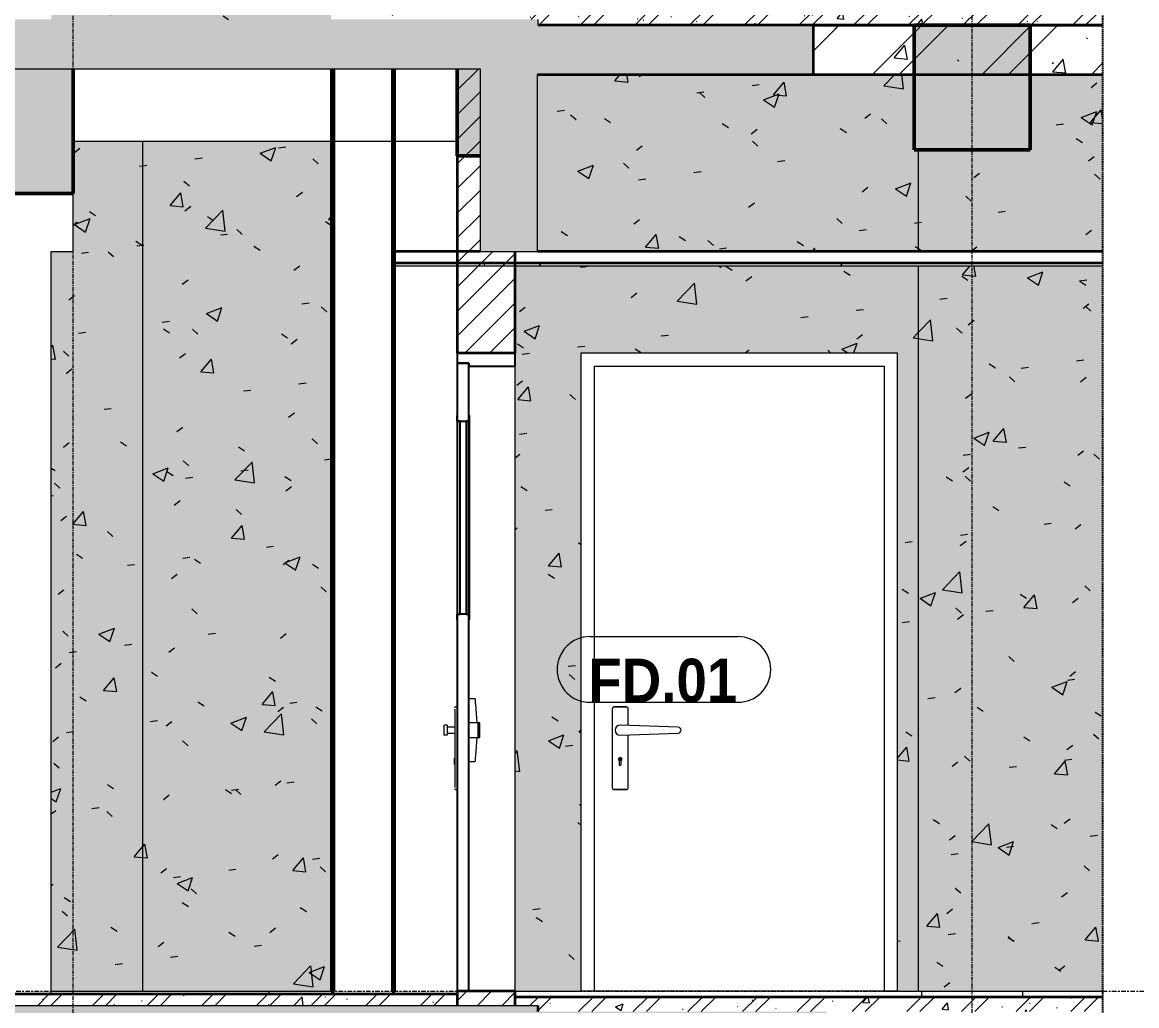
# Model space of a CAD drawing. Header units: millimetres. Extents: x 39389 to 101854, y -4225 to 80933.
# Drawn here: x 92508 to 96350, y 2150 to 5540 of the extents above; entities that cross this region are included whole.
import ezdxf

# ---------------------------------------------------------------- set-up
doc = ezdxf.new("R2010")
doc.units = ezdxf.units.MM
for name, pattern in [('Centre', [31.75, 6.35, -4.7625, 15.875, -4.7625]), ('Grid Line', [22.225, 12.7, -3.175, 3.175, -3.175]), ('Hidden', [7.14375, 4.7625, -2.38125])]:
    doc.linetypes.add(name, pattern=pattern)
for name, color, linetype, lineweight in [('0-5', 90, 'Continuous', 5), ('A-CLNG-1', 7, 'Continuous', 35), ('A-CLNG-FNSH-1', 250, 'Continuous', 18), ('A-CLNG-PATT-1', 13, 'Continuous', 18), ('A-DETL-GENF', 92, 'Continuous', 18), ('A-DETL-GENF-2', 254, 'Continuous', 18), ('A-DETL-GENF-3', 92, 'Hidden', 25), ('A-DETL-MEDM', 33, 'Continuous', 35), ('A-DETL-THIN', 151, 'Continuous', 18), ('A-DOOR', 31, 'Continuous', 18), ('A-DOOR-4', 31, 'Continuous', 25), ('A-DOOR-FRAM', 31, 'Continuous', 25), ('A-DOOR-FRAM-1', 31, 'Continuous', 18), ('A-DOOR-GLAZ', 31, 'Continuous', 25), ('A-DOOR-IDEN', 31, 'Continuous', 9), ('A-FLOR-FNSH-1', 7, 'Continuous', 35), ('A-FLOR-LEVL-2', 51, 'Centre', 9), ('A-FLOR-PATT-1', 253, 'Continuous', 18), ('A-FLOR-PATT-2', 8, 'Continuous', 18), ('A-WALL', 113, 'Continuous', 18), ('A-WALL-2', 7, 'Continuous', 35), ('A-WALL-PATT-1', 111, 'Continuous', 18), ('I-WALL', 2, 'Continuous', 18), ('S-BEAM-1', 43, 'Continuous', 5), ('S-BEAM-2', 250, 'Continuous', 18), ('S-BEAM-3', 90, 'Continuous', 50), ('S-COLS-6', 250, 'Continuous', 18), ('S-GRID-1', 1, 'Grid Line', 9)]:
    doc.layers.add(name, color=color, linetype=linetype, lineweight=lineweight)
doc.styles.add('Arial_B_2', font='arialbd.ttf', dxfattribs={"width": 0.9, "height": 150})
pattern_1 = [(50, (-74605.9, 15225), (546.553, -47.817), [57.15, -628.65]), (355, (-74605.9, 15225), (-105.728, 573.17), [45.72, -502.92]), (100.451, (-74560.35, 15221), (440.828, 525.35), [48.57, -534.27]), (46.184, (-74605.9, 15377.4), (813.237, -126.13), [85.725, -942.975]), (96.636, (-74538.1, 15366.9), (712.21, 742.28), [72.855, -801.405]), (351.184, (-74605.9, 15377.4), (712.215, 742.276), [68.58, -754.38]), (21, (-74529.7, 15339.3), (454.843, -306.796), [57.15, -628.65]), (326, (-74529.7, 15339.3), (185.406, 552.564), [45.72, -502.92]), (71.451, (-74491.8, 15313.73), (640.25, 245.764), [48.57, -534.27]), (37.5, (-74605.9, 15225), (9.2664, 253.665), [5.029, -491.795, 5.029, -505.511, -504.825]), (37.5, (-74605.9, 15225), (9.2664, 253.665), [-1007.364, 5.029, -499.796]), (7.5, (-74605.9, 15225), (200.4594, 300.5414), [5.029, -286.055, 5.029, -480.365, -192.405]), (7.5, (-74605.9, 15225), (200.4594, 300.5414), [-776.478, 5.029, -187.376]), (327.5, (-74775.82, 15225), (406.773, -17.1864), [5.029, -185.471, 5.029, -589.331, -788.67]), (327.5, (-74775.82, 15225), (406.773, -17.1864), [-784.86, 5.029, -783.641]), (317.5, (-74852.02, 15225), (444.388, 76.28), [5.029, -242.621, 5.029, -389.687, -560.07]), (317.5, (-74852.02, 15225), (444.388, 76.28), [-642.366, 5.03, -555.04]), (45, (-74605.9, 15225), (-188.5854, 188.5854), []), (45, (-74605.9, 15510.75), (-188.5854, 188.5854), [])]
pattern_2 = [(50, (91113.64, 15225), (273.276, -23.909), [28.575, -314.325]), (355, (91113.64, 15225), (-52.8646, 286.585), [22.86, -251.46]), (100.451, (91136.42, 15223), (220.414, 262.6745), [24.285, -267.135]), (46.184, (91113.64, 15301.2), (406.619, -63.0646), [42.862, -471.487]), (96.636, (91147.53, 15295.94), (356.104, 371.141), [36.428, -400.703]), (351.184, (91113.64, 15301.2), (356.107, 371.138), [34.29, -377.19]), (21, (91151.74, 15282.15), (227.4212, -153.398), [28.575, -314.325]), (326, (91151.74, 15282.15), (92.7027, 276.282), [22.86, -251.46]), (71.451, (91170.7, 15269.37), (320.1254, 122.8816), [24.285, -267.135]), (37.5, (91113.64, 15225), (4.6325, 126.8326), [2.515, -245.897, 2.515, -252.755, -252.413]), (37.5, (91113.64, 15225), (4.6325, 126.8326), [-503.682, 2.515, -249.898]), (7.5, (91113.64, 15225), (100.2292, 150.2711), [2.515, -143.027, 2.515, -240.182, -96.203]), (7.5, (91113.64, 15225), (100.2292, 150.2711), [-388.239, 2.515, -93.688]), (327.5, (91028.68, 15225), (203.38684, -8.5935), [2.515, -92.735, 2.515, -294.665, -394.335]), (327.5, (91028.68, 15225), (203.38684, -8.5935), [-392.43, 2.515, -391.82]), (317.5, (90990.58, 15225), (222.1944, 38.1398), [2.515, -121.31, 2.515, -194.843, -280.035]), (317.5, (90990.58, 15225), (222.1944, 38.1398), [-321.183, 2.515, -277.52]), (45, (91113.64, 15225), (-94.2927, 94.2927), []), (45, (91113.64, 15367.88), (-94.2927, 94.2927), [])]
pattern_3 = [(45, (91113.644, 15225), (-39.77476, 39.77476), [])]
pattern_4 = [(50, (91113.64, 15225), (546.553, -47.817), [57.15, -628.65]), (355, (91113.64, 15225), (-105.728, 573.17), [45.72, -502.92]), (100.451, (91159.2, 15221), (440.828, 525.35), [48.57, -534.27]), (46.184, (91113.64, 15377.4), (813.237, -126.13), [85.725, -942.975]), (96.636, (91181.4, 15366.9), (712.207, 742.283), [72.855, -801.405]), (351.184, (91113.64, 15377.4), (712.215, 742.276), [68.58, -754.38]), (21, (91189.84, 15339.3), (454.843, -306.796), [57.15, -628.65]), (326, (91189.84, 15339.3), (185.406, 552.564), [45.72, -502.92]), (71.451, (91227.75, 15313.73), (640.251, 245.764), [48.57, -534.27]), (37.5, (91113.64, 15225), (9.2664, 253.665), [25.146, -471.678, 25.146, -485.394, -504.825]), (37.5, (91113.64, 15225), (9.2664, 253.665), [-1007.364, 25.146, -479.679]), (7.5, (91113.64, 15225), (200.4594, 300.5414), [25.146, -265.938, 25.146, -460.248, -192.405]), (7.5, (91113.64, 15225), (200.4594, 300.5414), [-776.478, 25.146, -167.259]), (327.5, (90943.72, 15225), (406.7728, -17.1864), [25.146, -165.354, 25.146, -569.214, -788.67]), (327.5, (90943.72, 15225), (406.7728, -17.1864), [-784.86, 25.146, -763.524]), (317.5, (90867.52, 15225), (444.388, 76.28), [25.146, -222.504, 25.146, -369.57, -560.07]), (317.5, (90867.52, 15225), (444.388, 76.28), [-642.366, 25.146, -534.924])]
pattern_5 = [(37.5, (91113.644, 15225), (-2.40047, 73.41204), [2.515, -55.397, 2.515, -62.255, -61.913]), (37.5, (91113.644, 15225), (-2.40047, 73.41204), [-122.682, 2.515, -59.398]), (7.5, (91113.64, 15225), (67.42816, 107.524), [2.515, -28.727, 2.515, -49.682, -20.003]), (7.5, (91113.64, 15225), (67.42816, 107.524), [-83.439, 2.515, -17.488]), (327.5, (91066.78, 15225), (118.6493, 0.21553), [2.515, -16.535, 2.515, -66.065, -89.535]), (327.5, (91066.78, 15225), (118.6493, 0.21553), [-87.63, 2.515, -87.02]), (317.5, (91066.78, 15225), (114.5339, 33.4393), [2.515, -7.01, 2.515, -42.443, -51.435]), (317.5, (91066.78, 15225), (114.5339, 33.4393), [-54.483, 2.515, -48.92])]

# ---------------------------------------------------------------- blocks, each defined once
blk = doc.blocks.new('NCV_TKTC_KET CAU_rvt-6-TKCS_THANG BỘ TB1 - MẶT CẮT')
at = {"layer": 'A-FLOR-PATT-1'}
h = blk.add_hatch(dxfattribs=at)
h.set_pattern_fill('FP_7', color=256, style=0, pattern_type=2)
h.set_pattern_definition(pattern_1)
h.paths.add_polyline_path([(-69486.8, 5360), (-69486.8, 5530), (-70484.2, 5530), (-70484.2, 5360), (-70023.2, 5360)])
h = blk.add_hatch(dxfattribs=at)
h.set_pattern_fill('FP_7', color=256, style=0, pattern_type=2)
h.set_pattern_definition(pattern_1)
h.paths.add_polyline_path([(-69486.8, 5360), (-69486.8, 5530), (-70484.2, 5530), (-70484.2, 5360), (-70023.2, 5360)])
at = {"layer": 'S-BEAM-1'}
for points in [[(-70136.9, 5100), (-69736.9, 5100), (-69736.9, 5530), (-70136.9, 5530), (-70136.9, 5491.1)], [(-73151.2, 4950), (-73036.9, 4950), (-73036.9, 5380), (-73336.9, 5380), (-73336.9, 4950)], [(-71633.6, 5080), (-71633.6, 5380), (-71711.9, 5380), (-71711.9, 5080)]]:
    blk.add_hatch(color=256, dxfattribs=at).paths.add_polyline_path(points)
at = {"layer": 'A-FLOR-FNSH-1'}
for p, q in [((-69486.8, 5530), (-70484.2, 5530)), ((-70484.2, 5360), (-69486.8, 5360))]:
    blk.add_line(p, q, dxfattribs=at)
at = {"layer": 'S-BEAM-2'}
for p, q in [((-73036.9, 5130), (-72146.9, 5130)), ((-72136.9, 5130), (-71936.9, 5130)), ((-71926.9, 5130), (-71711.9, 5130)), ((-73036.9, 4750), (-73036.9, 4950)), ((-73111.9, 4750), (-73036.9, 4750))]:
    blk.add_line(p, q, dxfattribs=at)
at = {"layer": 'S-BEAM-3'}
for p, q in [((-69736.9, 5530), (-70136.9, 5530)), ((-70136.9, 5530), (-70136.9, 5100)), ((-69736.9, 5100), (-69736.9, 5530)), ((-73036.9, 4950), (-73036.9, 5380)), ((-71711.9, 5380), (-71711.9, 5080)), ((-71711.9, 5080), (-71633.6, 5080)), ((-70136.9, 5100), (-69736.9, 5100)), ((-73336.9, 4950), (-73036.9, 4950))]:
    blk.add_line(p, q, dxfattribs=at)
at = {"layer": 'S-COLS-6'}
for p, q in [((-73111.9, 2190), (-73111.9, 4750)), ((-70111.9, 2200), (-70111.9, 2180)), ((-69761.9, 2180), (-69761.9, 2200))]:
    blk.add_line(p, q, dxfattribs=at)
blk = doc.blocks.new('FD_01 - FD_01-1200x2200mm-V76-TKCS_THANG BỘ TB1 - MẶT CẮT')
at = {"layer": 'A-DOOR'}
for p, q in [((-71713.9, 4165), (-71713.9, 3500)), ((-71669.9, 4165), (-71669.9, 3500)), ((-71649.9, 3208), (-71671.9, 3208)), ((-71719.9, 3172.5), (-71719.9, 2902.5)), ((-71711.9, 3180), (-71717.9, 3180)), ((-71643.4, 3125.4), (-71648.4, 3188.9)), ((-71757, 3110), (-71757, 3117.5)), ((-71746.9, 3117.5), (-71757, 3117.5)), ((-71746.9, 3117.5), (-71746.9, 3110)), ((-71640.2, 3125.4), (-71671.9, 3125.4)), ((-71671.9, 3125.4), (-71671.9, 3074.6)), ((-71633.8, 3125.4), (-71640.2, 3125.4)), ((-71640.2, 3125.4), (-71640.2, 3074.6)), ((-71640.2, 3074.6), (-71640.2, 3125.4)), ((-71633.8, 3074.6), (-71633.8, 3125.4)), ((-71757, 3100), (-71757, 3110)), ((-71757, 3090), (-71757, 3100)), ((-71757, 3082.5), (-71757, 3090)), ((-71746.9, 3082.5), (-71757, 3082.5)), ((-71746.9, 3110), (-71746.9, 3100)), ((-71720, 3110), (-71746.9, 3110)), ((-71746.9, 3100), (-71746.9, 3090)), ((-71746.9, 3090), (-71746.9, 3082.5)), ((-71746.9, 3090), (-71720, 3090)), ((-71720, 3110), (-71720, 3109.7)), ((-71720, 3090.3), (-71720, 3090)), ((-71671.9, 3074.6), (-71640.2, 3074.6)), ((-71648.4, 3011.1), (-71643.4, 3074.6)), ((-71640.2, 3074.6), (-71633.8, 3074.6)), ((-71719.9, 3006), (-71721.9, 3006)), ((-71721.9, 2995.1), (-71721.9, 3003.2)), ((-71721.9, 2997), (-71721.9, 3003)), ((-71721.9, 3003), (-71721.9, 3003)), ((-71721.9, 2997), (-71721.9, 2997)), ((-71721.9, 2996.2), (-71721.9, 2995.1)), ((-71721.9, 2981.2), (-71721.9, 2995.1)), ((-71719.9, 2995.1), (-71721.9, 2995.1)), ((-71721.9, 2981.2), (-71721.9, 2981.2)), ((-71721.9, 2977.7), (-71719.9, 2977.7)), ((-71671.9, 2992.1), (-71649.9, 2992.1)), ((-71717.9, 2895), (-71711.9, 2895))]:
    blk.add_line(p, q, dxfattribs=at)
at = {"layer": 'A-DOOR', "flags": 128}
for points in [[(-71648.4, 3188.9), (-71648.7, 3193.1), (-71649, 3197.2), (-71649.3, 3200.8), (-71649.5, 3203.8), (-71649.7, 3206.1), (-71649.8, 3207.5), (-71649.9, 3208)], [(-71719.9, 3178), (-71719.9, 3178.1), (-71719.9, 3178.2), (-71719.9, 3178.2), (-71719.9, 3178.3), (-71719.9, 3178.4), (-71719.9, 3178.5), (-71719.9, 3178.6), (-71719.8, 3178.6), (-71719.8, 3178.7), (-71719.8, 3178.8), (-71719.7, 3178.9), (-71719.7, 3178.9), (-71719.7, 3179), (-71719.6, 3179.1), (-71719.6, 3179.1), (-71719.5, 3179.2), (-71719.5, 3179.3), (-71719.4, 3179.3), (-71719.4, 3179.4), (-71719.3, 3179.4), (-71719.3, 3179.5), (-71719.2, 3179.5), (-71719.1, 3179.6), (-71719.1, 3179.6), (-71719, 3179.7)], [(-71718.9, 3179.8), (-71718.8, 3179.8), (-71718.7, 3179.8), (-71718.7, 3179.9), (-71718.6, 3179.9), (-71718.5, 3179.9), (-71718.4, 3179.9), (-71718.4, 3180), (-71718.3, 3180), (-71718.2, 3180), (-71718.1, 3180), (-71718, 3180), (-71718, 3180), (-71717.9, 3180)], [(-71649.9, 2992.1), (-71649.8, 2992.5), (-71649.7, 2993.9), (-71649.5, 2996.2), (-71649.3, 2999.2), (-71649, 3002.8), (-71648.7, 3006.9), (-71648.4, 3011.1)], [(-71719, 2895.3), (-71719.1, 2895.3), (-71719.1, 2895.4), (-71719.2, 2895.4), (-71719.3, 2895.5), (-71719.3, 2895.6), (-71719.4, 2895.6), (-71719.4, 2895.7), (-71719.5, 2895.7), (-71719.5, 2895.8), (-71719.6, 2895.9), (-71719.6, 2895.9), (-71719.7, 2896), (-71719.7, 2896.1), (-71719.7, 2896.1), (-71719.8, 2896.2), (-71719.8, 2896.3), (-71719.8, 2896.4), (-71719.9, 2896.4), (-71719.9, 2896.5), (-71719.9, 2896.6), (-71719.9, 2896.7), (-71719.9, 2896.7), (-71719.9, 2896.8), (-71719.9, 2896.9), (-71719.9, 2897), (-71719.9, 2897)], [(-71717.9, 2895), (-71718, 2895), (-71718.1, 2895), (-71718.2, 2895), (-71718.3, 2895), (-71718.3, 2895), (-71718.4, 2895.1), (-71718.5, 2895.1), (-71718.6, 2895.1), (-71718.6, 2895.1), (-71718.7, 2895.2), (-71718.8, 2895.2), (-71718.9, 2895.2)]]:
    blk.add_lwpolyline(points, dxfattribs=at)
at = {"layer": 'A-DOOR-4'}
for p, q in [((-71711.9, 4365), (-71711.9, 4165)), ((-71671.9, 4365), (-71711.9, 4365)), ((-71671.9, 4165), (-71671.9, 4365)), ((-71711.9, 4185), (-71713.9, 4185)), ((-71713.9, 4185), (-71713.9, 4165)), ((-71713.9, 4165), (-71711.9, 4165)), ((-71711.9, 4165), (-71711.9, 4185)), ((-71711.9, 4165), (-71671.9, 4165)), ((-71669.9, 4185), (-71671.9, 4185)), ((-71671.9, 4185), (-71671.9, 4165)), ((-71671.9, 4165), (-71669.9, 4165)), ((-71669.9, 4165), (-71669.9, 4185)), ((-71711.9, 3500), (-71713.9, 3500)), ((-71713.9, 3500), (-71713.9, 3480)), ((-71711.9, 3500), (-71711.9, 2200)), ((-71671.9, 3500), (-71711.9, 3500)), ((-71711.9, 3480), (-71711.9, 3500)), ((-71671.9, 2200), (-71671.9, 3500)), ((-71669.9, 3500), (-71671.9, 3500)), ((-71671.9, 3500), (-71671.9, 3480)), ((-71669.9, 3480), (-71669.9, 3500)), ((-71713.9, 3480), (-71711.9, 3480)), ((-71671.9, 3480), (-71669.9, 3480)), ((-71711.9, 2200), (-71671.9, 2200))]:
    blk.add_line(p, q, dxfattribs=at)
at = {"layer": 'A-DOOR-FRAM'}
for p, q in [((-71511.9, 4400), (-71711.9, 4400)), ((-71711.9, 4400), (-71711.9, 4365)), ((-71511.9, 4355), (-71511.9, 4400)), ((-71711.9, 4365), (-71671.9, 4365)), ((-71671.9, 4365), (-71671.9, 4355)), ((-71671.9, 4355), (-71511.9, 4355))]:
    blk.add_line(p, q, dxfattribs=at)
at = {"layer": 'A-DOOR-FRAM-1'}
blk.add_line((-71511.9, 2200), (-71511.9, 4355), dxfattribs=at)
at = {"layer": 'A-DOOR-GLAZ'}
for p, q in [((-71701.9, 4165), (-71711.9, 4165)), ((-71711.9, 4165), (-71711.9, 3500)), ((-71701.9, 3500), (-71701.9, 4165)), ((-71671.9, 4165), (-71681.9, 4165)), ((-71681.9, 4165), (-71681.9, 3500)), ((-71671.9, 3500), (-71671.9, 4165)), ((-71711.9, 3500), (-71701.9, 3500)), ((-71681.9, 3500), (-71671.9, 3500))]:
    blk.add_line(p, q, dxfattribs=at)
blk = doc.blocks.new('FD_05 - FD_05-1000x2200mm-835434-TKCS_THANG BỘ TB1 - MẶT CẮT')
at = {"layer": 'A-DOOR'}
for p, q in [((-71177.8, 3172.5), (-71177.8, 2902.5)), ((-71130.3, 3180), (-71170.3, 3180)), ((-71170.3, 3180), (-71130.3, 3180)), ((-71122.8, 3116.5), (-71122.8, 3172.5)), ((-70949.9, 3110), (-71150.3, 3117.5)), ((-71150.3, 3082.5), (-70949.9, 3090)), ((-71122.8, 2902.5), (-71122.8, 3083.5)), ((-71151, 2997), (-71151, 3003)), ((-71149.6, 3003), (-71149.6, 2997)), ((-71153.8, 2995.1), (-71153.8, 2981.2)), ((-71146.8, 2981.2), (-71146.8, 2995.1)), ((-71170.3, 2895), (-71130.3, 2895)), ((-71130.3, 2895), (-71170.3, 2895))]:
    blk.add_line(p, q, dxfattribs=at)
at = {"layer": 'A-DOOR', "flags": 128}
for points in [[(-71170.3, 3180), (-71170.6, 3180), (-71170.9, 3180), (-71171.2, 3179.9), (-71171.5, 3179.9), (-71171.8, 3179.9), (-71172.1, 3179.8), (-71172.4, 3179.7), (-71172.7, 3179.6), (-71173, 3179.5), (-71173.2, 3179.4), (-71173.5, 3179.3), (-71173.8, 3179.2), (-71174, 3179), (-71174.3, 3178.9), (-71174.5, 3178.7), (-71174.8, 3178.5), (-71175, 3178.3), (-71175.3, 3178.1), (-71175.5, 3177.9), (-71175.7, 3177.7), (-71175.9, 3177.5), (-71176.1, 3177.3), (-71176.3, 3177), (-71176.5, 3176.8), (-71176.6, 3176.6), (-71176.8, 3176.3), (-71176.9, 3176), (-71177.1, 3175.8), (-71177.2, 3175.5), (-71177.3, 3175.2), (-71177.4, 3174.9), (-71177.5, 3174.7), (-71177.6, 3174.4), (-71177.6, 3174.1), (-71177.7, 3173.8), (-71177.7, 3173.5), (-71177.8, 3173.2), (-71177.8, 3172.9), (-71177.8, 3172.6), (-71177.8, 3172.5)], [(-71122.8, 3172.5), (-71122.8, 3172.8), (-71122.8, 3173.1), (-71122.9, 3173.4), (-71122.9, 3173.7), (-71123, 3174), (-71123, 3174.3), (-71123.1, 3174.6), (-71123.2, 3174.9), (-71123.3, 3175.1), (-71123.4, 3175.4), (-71123.5, 3175.7), (-71123.7, 3176), (-71123.8, 3176.2), (-71124, 3176.5), (-71124.1, 3176.7), (-71124.3, 3177), (-71124.5, 3177.2), (-71124.7, 3177.4), (-71124.9, 3177.7), (-71125.1, 3177.9), (-71125.3, 3178.1), (-71125.5, 3178.3), (-71125.8, 3178.5), (-71126, 3178.6), (-71126.3, 3178.8), (-71126.5, 3179), (-71126.8, 3179.1), (-71127, 3179.3), (-71127.3, 3179.4), (-71127.6, 3179.5), (-71127.9, 3179.6), (-71128.2, 3179.7), (-71128.4, 3179.8), (-71128.7, 3179.8), (-71129, 3179.9), (-71129.3, 3179.9), (-71129.6, 3180), (-71129.9, 3180), (-71130.2, 3180), (-71130.3, 3180)], [(-71177.8, 2902.5), (-71177.8, 2902.2), (-71177.8, 2901.9), (-71177.8, 2901.6), (-71177.7, 2901.3), (-71177.7, 2901), (-71177.6, 2900.7), (-71177.5, 2900.4), (-71177.4, 2900.1), (-71177.3, 2899.9), (-71177.2, 2899.6), (-71177.1, 2899.3), (-71177, 2899), (-71176.8, 2898.8), (-71176.7, 2898.5), (-71176.5, 2898.3), (-71176.3, 2898), (-71176.1, 2897.8), (-71175.9, 2897.6), (-71175.7, 2897.3), (-71175.5, 2897.1), (-71175.3, 2896.9), (-71175.1, 2896.7), (-71174.9, 2896.5), (-71174.6, 2896.4), (-71174.4, 2896.2), (-71174.1, 2896), (-71173.8, 2895.9), (-71173.6, 2895.7), (-71173.3, 2895.6), (-71173, 2895.5), (-71172.7, 2895.4), (-71172.5, 2895.3), (-71172.2, 2895.2), (-71171.9, 2895.2), (-71171.6, 2895.1), (-71171.3, 2895.1), (-71171, 2895), (-71170.7, 2895), (-71170.4, 2895), (-71170.3, 2895)], [(-71130.3, 2895), (-71130, 2895), (-71129.7, 2895), (-71129.4, 2895.1), (-71129.1, 2895.1), (-71128.8, 2895.1), (-71128.5, 2895.2), (-71128.3, 2895.3), (-71128, 2895.4), (-71127.7, 2895.5), (-71127.4, 2895.6), (-71127.1, 2895.7), (-71126.9, 2895.8), (-71126.6, 2896), (-71126.3, 2896.1), (-71126.1, 2896.3), (-71125.8, 2896.5), (-71125.6, 2896.7), (-71125.4, 2896.9), (-71125.1, 2897.1), (-71124.9, 2897.3), (-71124.7, 2897.5), (-71124.5, 2897.7), (-71124.3, 2898), (-71124.2, 2898.2), (-71124, 2898.5), (-71123.8, 2898.7), (-71123.7, 2899), (-71123.6, 2899.2), (-71123.4, 2899.5), (-71123.3, 2899.8), (-71123.2, 2900.1), (-71123.1, 2900.4), (-71123, 2900.7), (-71123, 2900.9), (-71122.9, 2901.2), (-71122.9, 2901.5), (-71122.8, 2901.8), (-71122.8, 2902.1), (-71122.8, 2902.4), (-71122.8, 2902.5)]]:
    blk.add_lwpolyline(points, dxfattribs=at)
at = {"layer": 'A-DOOR'}
for centre, radius, start, end in [((-71170.3, 3172.5), 7.5, 90, 180), ((-71130.3, 3172.5), 7.5, 0, 90), ((-71150.3, 3100), 17.5, 90, 180), ((-71150.3, 3100), 17.5, 180, 270), ((-70950.3, 3100), 10, 0, 87.8544), ((-70950.3, 3100), 10, 272.1456, 0), ((-71150.3, 3000), 6, 305.6853, 234.3147), ((-71150.3, 3003), 0.7, 0, 180), ((-71150.3, 3003), 0.7, 120, 150), ((-71150.3, 3003), 0.7, 30, 60), ((-71150.3, 2981.2), 3.5, 180, 0), ((-71150.3, 2997), 0.7, 180, 0), ((-71150.3, 2997), 0.7, 195, 255), ((-71150.3, 2997), 0.7, 285, 345), ((-71170.3, 2902.5), 7.5, 180, 270), ((-71130.3, 2902.5), 7.52, 270, 0)]:
    blk.add_arc(centre, radius, start, end, dxfattribs=at)
at = {"layer": 'A-DOOR-FRAM-1'}
for p, q in [((-71240.3, 4355), (-71240.3, 2200)), ((-71240.3, 4355), (-70240.3, 4355)), ((-70240.3, 4355), (-70240.3, 2200)), ((-71240.3, 2200), (-71285.3, 2200)), ((-70240.3, 2200), (-70195.3, 2200))]:
    blk.add_line(p, q, dxfattribs=at)
blk = doc.blocks.new('BORDER VIEW - BORDER VIEW-3755933-TKCS_THANG BỘ TB1 - MẶT CẮT')
at = {"layer": 'A-DETL-GENF-3'}
blk.add_line((-69486.8, 33921.5), (-69486.8, -2550), dxfattribs=at)
blk = doc.blocks.new('STN_Door Tag - STN_Door Tag-1788670-TKCS_THANG BỘ TB1 - MẶT CẮT')
at = {"layer": 'A-DOOR-IDEN'}
for p, q in [((-77927.8, 2664), (-77417.8, 2664)), ((-77927.8, 2437.6), (-77417.8, 2437.6))]:
    blk.add_line(p, q, dxfattribs=at)
for centre, start, end in [((-77927.8, 2550.8), 90, 270), ((-77417.8, 2550.8), 270, 90)]:
    blk.add_arc(centre, 113.2, start, end, dxfattribs=at)

msp = doc.modelspace()

# ---------------------------------------------------------------- hatches: boundary and pattern name
at = {"layer": 'A-CLNG-PATT-1'}
h = msp.add_hatch(dxfattribs=at)
h.set_pattern_fill('FP_10', color=256, style=0, pattern_type=2)
h.set_pattern_definition([(0, (91113.64, 15225), (609.6, 152.4), [25.146, -432.054, 25.146, -432.054, -2438.4]), (0, (91113.64, 15225), (609.6, 152.4), [-914.4, 25.146, -889.254, 25.146, -432.054, -1066.8]), (0, (91113.64, 15225), (609.6, 152.4), [-2286, 25.146, -279.654, 25.146, -736.854]), (120, (91342.24, 15301.2), (-436.7823, 451.729), [25.146, -432.054, 25.146, -2870.454]), (120, (91342.24, 15301.2), (-436.7823, 451.729), [-482.346, -432.054, 25.146, -889.254, -1524]), (120, (91342.24, 15301.2), (-436.7823, 451.729), [-1828.8, 25.146, -432.054, 25.146, -1041.654]), (120, (91342.24, 15301.2), (-436.7823, 451.729), [-2311.146, -279.654, 25.146, -736.854]), (240, (91418.44, 15606), (-172.8177, -604.129), [25.146, -432.054, 25.146, -432.054, -2438.4]), (240, (91418.44, 15606), (-172.8177, -604.129), [-914.4, 25.146, -889.254, 25.146, -432.054, -1066.8]), (240, (91418.44, 15606), (-172.8177, -604.129), [-2286, 25.146, -279.654, 25.146, -736.854])])
h.paths.add_polyline_path([(96232.7, 4700), (96232.7, 4710), (93782.6, 4710), (93782.6, 4700), (95696.3, 4700)])
at = {"layer": 'A-DETL-GENF-2'}
h = msp.add_hatch(dxfattribs=at)
h.set_pattern_fill('FP_7', color=256, style=0, pattern_type=2)
h.set_pattern_definition([(50, (91113.64, 15225), (546.553, -47.817), [57.15, -628.65]), (355, (91113.64, 15225), (-105.728, 573.17), [45.72, -502.92]), (100.451, (91159.2, 15221), (440.828, 525.35), [48.57, -534.27]), (46.184, (91113.64, 15377.4), (813.237, -126.128), [85.725, -942.975]), (96.636, (91181.4, 15366.9), (712.207, 742.283), [72.855, -801.405]), (351.184, (91113.64, 15377.4), (712.215, 742.276), [68.58, -754.38]), (21, (91189.84, 15339.3), (454.843, -306.796), [57.15, -628.65]), (326, (91189.84, 15339.3), (185.406, 552.564), [45.72, -502.92]), (71.451, (91227.75, 15313.73), (640.251, 245.764), [48.57, -534.27]), (37.5, (91113.64, 15225), (9.2664, 253.665), [5.029, -491.795, 5.029, -505.511, -504.825]), (37.5, (91113.64, 15225), (9.2664, 253.665), [-1007.364, 5.029, -499.796]), (7.5, (91113.64, 15225), (200.4594, 300.5414), [5.029, -286.055, 5.029, -480.365, -192.405]), (7.5, (91113.64, 15225), (200.4594, 300.5414), [-776.478, 5.029, -187.376]), (327.5, (90943.72, 15225), (406.7728, -17.1864), [5.029, -185.471, 5.029, -589.331, -788.67]), (327.5, (90943.72, 15225), (406.7728, -17.1864), [-784.86, 5.029, -783.641]), (317.5, (90867.52, 15225), (444.388, 76.2803), [5.029, -242.621, 5.029, -389.687, -560.07]), (317.5, (90867.52, 15225), (444.388, 76.2803), [-642.366, 5.029, -555.041]), (45, (91113.64, 15225), (-188.5854, 188.5854), []), (45, (91113.64, 15510.75), (-188.5854, 188.5854), [])])
h.paths.add_polyline_path([(87786.3, 50), (87786.3, 650), (87486.3, 650), (87486.3, 50)])
h.paths.add_polyline_path([(94286, 1350), (94286, 1960), (95280.4, 1960), (95280.4, 2130), (94286, 2130), (94286, 2150), (91202.6, 2150), (91202.6, 1750), (91402.6, 1750), (91402.6, 1980), (93782.6, 1980), (93782.6, 1960), (94086, 1960), (94086, 1350)])
h.paths.add_polyline_path([(87786.3, 3110), (87786.3, 3710), (87482.6, 3710), (87482.6, 3110)])
h.paths.add_polyline_path([(94086, 4750), (94284.2, 4750), (94284.2, 5360), (95235.3, 5360), (95235.3, 5530), (94286, 5530), (94286, 5550), (91720.6, 5550), (91720.6, 5150), (91920.6, 5150), (91920.6, 5380), (94086, 5380)])
h.paths.add_polyline_path([(87682.6, 5380), (87682.6, 5600), (87484.7, 5600), (87484.7, 5380)])
h.paths.add_polyline_path([(87482.6, 6700), (87782.6, 6700), (87782.6, 7300), (87482.6, 7300)])
h.paths.add_polyline_path([(94086, 8150), (94284.2, 8150), (94284.2, 8760), (95227.8, 8760), (95227.8, 8930), (94286, 8930), (94286, 8950), (91720.6, 8950), (91720.6, 8550), (91920.6, 8550), (91920.6, 8780), (94086, 8780)])
h.paths.add_polyline_path([(87484.7, 8780), (87684.7, 8780), (87684.7, 9000), (87484.7, 9000)])
h.paths.add_polyline_path([(87782.6, 10100), (87782.6, 10700), (87482.6, 10700), (87482.6, 10100)])
h.paths.add_polyline_path([(94132.3, 11550), (94284.2, 11550), (94284.2, 12160), (95310.4, 12160), (95310.4, 12330), (94286, 12330), (94286, 12350), (91720.6, 12350), (91720.6, 11950), (91920.6, 11950), (91920.6, 12180), (94086, 12180), (94086, 11550)])
h.paths.add_polyline_path([(87482.6, 12180), (87684.7, 12180), (87684.7, 12400), (87482.6, 12400)])
h.paths.add_polyline_path([(87482.6, 13500), (87786.3, 13500), (87786.3, 14100), (87482.6, 14100)])
h.paths.add_polyline_path([(94086, 14950), (94284.2, 14950), (94284.2, 15560), (95220.3, 15560), (95220.3, 15730), (94286, 15730), (94286, 15750), (91720.6, 15750), (91720.6, 15350), (91920.6, 15350), (91920.6, 15580), (94086, 15580), (94086, 15237.8)])
h.paths.add_polyline_path([(87482.6, 15580), (87684.7, 15580), (87684.7, 15800), (87482.6, 15800)])
h.paths.add_polyline_path([(87482.6, 16900), (87786.3, 16900), (87786.3, 17500), (87482.6, 17500)])
h.paths.add_polyline_path([(94284.2, 18350), (94284.2, 18960), (95310.4, 18960), (95310.4, 19130), (94286, 19130), (94286, 19150), (91720.6, 19150), (91720.6, 18750), (91920.6, 18750), (91920.6, 18980), (94086, 18980), (94086, 18350)])
h.paths.add_polyline_path([(87682.6, 18980), (87682.6, 19200), (87472.6, 19200), (87472.6, 18980)])
h.paths.add_polyline_path([(87482.6, 20300), (87786.3, 20300), (87786.3, 20900), (87482.6, 20900)])
h.paths.add_polyline_path([(94284.2, 21750), (94284.2, 22360), (95220.3, 22360), (95220.3, 22530), (94286, 22530), (94286, 22550), (91720.6, 22550), (91720.6, 22150), (91920.6, 22150), (91920.6, 22380), (94086, 22380), (94086, 21750)])
h.paths.add_polyline_path([(87682.6, 22380), (87682.6, 22600), (87482.6, 22600), (87482.6, 22380)])
h.paths.add_polyline_path([(87482.6, 23700), (87786.3, 23700), (87786.3, 24300), (87482.6, 24300)])
h.paths.add_polyline_path([(94086, 25150), (94284.2, 25150), (94284.2, 25760), (95272.1, 25760), (95272.1, 25930), (94286, 25930), (94286, 25950), (91720.6, 25950), (91720.6, 25550), (91920.6, 25550), (91920.6, 25780), (94086, 25780)])
h.paths.add_polyline_path([(87682.6, 25780), (87682.6, 26000), (87482.6, 26000), (87482.6, 25780)])
h.paths.add_polyline_path([(87482.6, 27200), (87786.3, 27200), (87786.3, 27800), (87482.6, 27800), (87482.6, 27421.1)])
h.paths.add_polyline_path([(93782.6, 28750), (93782.6, 29350), (93982.6, 29350), (93982.6, 29150), (96232.7, 29150), (96232.7, 29500), (93782.6, 29500), (93782.6, 29550), (91720.6, 29550), (91720.6, 29150), (91920.6, 29150), (91920.6, 29350), (93582.6, 29350), (93582.6, 28750)])
h.paths.add_polyline_path([(87482.6, 29350), (87680.9, 29350), (87680.9, 29650), (87482.6, 29650)])
h.paths.add_polyline_path([(93884.2, 32800), (93884.2, 33000), (94982.6, 33000), (94982.6, 33200), (87482.6, 33200), (87482.6, 33000), (93582.6, 33000), (93582.6, 32800), (93819.6, 32800)])
at = {"layer": 'A-FLOR-PATT-2'}
h = msp.add_hatch(dxfattribs=at)
h.set_pattern_fill('FP_8', color=256, style=0, pattern_type=2)
h.set_pattern_definition(pattern_2)
h.paths.add_polyline_path([(95235.3, 5530), (96232.7, 5530), (96232.7, 5580), (94207.6, 5580), (94207.6, 5550), (94286, 5550), (94286, 5530), (95070.7, 5530)])
h = msp.add_hatch(dxfattribs=at)
h.set_pattern_fill('FP_8', color=256, style=0, pattern_type=2)
h.set_pattern_definition(pattern_2)
h.paths.add_polyline_path([(93819.6, 2150), (94007.6, 2150), (94007.6, 2190), (91202.6, 2190), (91202.6, 2150), (93782.6, 2150)])
h = msp.add_hatch(dxfattribs=at)
h.set_pattern_fill('FP_8', color=256, style=0, pattern_type=2)
h.set_pattern_definition(pattern_2)
h.paths.add_polyline_path([(95280.4, 2130), (96232.7, 2130), (96232.7, 2180), (94207.6, 2180), (94207.6, 2150), (94286, 2150), (94286, 2130), (95070.7, 2130)])
at = {"layer": 'A-WALL-PATT-1'}
h = msp.add_hatch(dxfattribs=at)
h.set_pattern_fill('FP_12', color=256, style=0, pattern_type=2)
h.set_pattern_definition(pattern_4)
h.paths.add_polyline_path([(92607.7, 2200), (92922.6, 2200), (92922.6, 5130), (92682.7, 5130), (92682.7, 4750), (92607.7, 4750), (92607.7, 3054.4)])
h.paths.add_polyline_path([(91462.6, 2200), (92407.7, 2200), (92407.7, 4750), (91212.6, 4750), (91212.6, 3670.5), (91462.6, 3488.9), (91462.6, 3476.5), (91467.6, 3472.9), (91467.6, 2338.9), (91462.6, 2338.9)])
h.paths.add_polyline_path([(91457.6, 2388.9), (91457.6, 2480.2), (91212.6, 2658.2), (91212.6, 2388.9), (91317.2, 2388.9)])
h.paths.add_polyline_path([(91457.6, 2492.5), (91457.6, 3480.2), (91363.6, 3548.5), (91363.6, 2560.8)])
h.paths.add_polyline_path([(91353.6, 2568.1), (91353.6, 3555.7), (91259.6, 3624), (91259.6, 2636.4), (91317.2, 2594.5)])
h.paths.add_polyline_path([(91249.6, 2643.6), (91249.6, 3631.3), (91212.6, 3658.2), (91212.6, 2670.5)])
h.paths.add_polyline_path([(91720.6, 5550), (92407.7, 5550), (92407.7, 5600), (91467.6, 5600), (91467.6, 5550), (91660.6, 5550)])
h.paths.add_polyline_path([(91249.6, 5550), (91249.6, 5567.8), (91212.6, 5594.7), (91212.6, 5550)])
h.paths.add_polyline_path([(92682.7, 5550), (92922.6, 5550), (92922.6, 5600), (92607.7, 5600), (92607.7, 5550)])
h.paths.add_polyline_path([(91259.6, 5552.5), (91265.2, 5556.6), (91259.6, 5560.6)])
h = msp.add_hatch(dxfattribs=at)
h.set_pattern_fill('FP_13', color=256, style=0, pattern_type=2)
h.set_pattern_definition(pattern_5)
h.paths.add_polyline_path([(92607.7, 2200), (92922.6, 2200), (92922.6, 5130), (92682.7, 5130), (92682.7, 4750), (92607.7, 4750), (92607.7, 3054.4)])
h.paths.add_polyline_path([(91462.6, 2200), (92407.7, 2200), (92407.7, 4750), (91212.6, 4750), (91212.6, 3670.5), (91462.6, 3488.9), (91462.6, 3476.5), (91467.6, 3472.9), (91467.6, 2338.9), (91462.6, 2338.9)])
h.paths.add_polyline_path([(91457.6, 2388.9), (91457.6, 2480.2), (91212.6, 2658.2), (91212.6, 2388.9), (91317.2, 2388.9)])
h.paths.add_polyline_path([(91457.6, 2492.5), (91457.6, 3480.2), (91363.6, 3548.5), (91363.6, 2560.8)])
h.paths.add_polyline_path([(91353.6, 2568.1), (91353.6, 3555.7), (91259.6, 3624), (91259.6, 2636.4), (91317.2, 2594.5)])
h.paths.add_polyline_path([(91249.6, 2643.6), (91249.6, 3631.3), (91212.6, 3658.2), (91212.6, 2670.5)])
h.paths.add_polyline_path([(91720.6, 5550), (92407.7, 5550), (92407.7, 5600), (91467.6, 5600), (91467.6, 5550), (91660.6, 5550)])
h.paths.add_polyline_path([(91249.6, 5550), (91249.6, 5567.8), (91212.6, 5594.7), (91212.6, 5550)])
h.paths.add_polyline_path([(92682.7, 5550), (92922.6, 5550), (92922.6, 5600), (92607.7, 5600), (92607.7, 5550)])
h.paths.add_polyline_path([(91259.6, 5552.5), (91265.2, 5556.6), (91259.6, 5560.6)])
h = msp.add_hatch(dxfattribs=at)
h.set_pattern_fill('FP_12', color=256, style=0, pattern_type=2)
h.set_pattern_definition(pattern_4)
h.paths.add_polyline_path([(93572.6, 2200), (93572.6, 5130), (92922.6, 5130), (92922.6, 2200)])
h.paths.add_polyline_path([(92922.6, 5550), (93572.6, 5550), (93572.6, 5600), (92922.6, 5600)])
h = msp.add_hatch(dxfattribs=at)
h.set_pattern_fill('FP_13', color=256, style=0, pattern_type=2)
h.set_pattern_definition(pattern_5)
h.paths.add_polyline_path([(93572.6, 2200), (93572.6, 5130), (92922.6, 5130), (92922.6, 2200)])
h.paths.add_polyline_path([(92922.6, 5550), (93572.6, 5550), (93572.6, 5600), (92922.6, 5600)])
h = msp.add_hatch(dxfattribs=at)
h.set_pattern_fill('FP_11', color=256, style=0, pattern_type=2)
h.set_pattern_definition(pattern_3)
h.paths.add_polyline_path([(93582.6, 2200), (93582.6, 5380), (93572.6, 5380), (93572.6, 2200)])
h.paths.add_polyline_path([(93572.6, 5550), (93582.6, 5550), (93582.6, 5600), (93572.6, 5600)])
h = msp.add_hatch(dxfattribs=at)
h.set_pattern_fill('FP_11', color=256, style=0, pattern_type=2)
h.set_pattern_definition(pattern_3)
h.paths.add_polyline_path([(93792.6, 2200), (93792.6, 5380), (93782.6, 5380), (93782.6, 2200)])
h.paths.add_polyline_path([(93782.6, 5550), (93792.6, 5550), (93792.6, 5600), (93782.6, 5600)])
h = msp.add_hatch(dxfattribs=at)
h.set_pattern_fill('FP_12', color=256, style=0, pattern_type=2)
h.set_pattern_definition(pattern_4)
h.paths.add_polyline_path([(94207.6, 2200), (94434.2, 2200), (94434.2, 4400), (95524.2, 4400), (95524.2, 2200), (95597.6, 2200), (95597.6, 4700), (94207.6, 4700), (94207.6, 2445.2)])
h.paths.add_polyline_path([(95070.7, 4750), (95597.6, 4750), (95597.6, 5100), (95582.6, 5100), (95582.6, 5360), (94284.2, 5360), (94284.2, 4750), (94871.2, 4750)])
h.paths.add_polyline_path([(95070.7, 5580), (95607.6, 5580), (95607.6, 5600), (94207.6, 5600), (94207.6, 5580), (94445.1, 5580)])
h = msp.add_hatch(dxfattribs=at)
h.set_pattern_fill('FP_13', color=256, style=0, pattern_type=2)
h.set_pattern_definition(pattern_5)
h.paths.add_polyline_path([(94207.6, 2200), (94434.2, 2200), (94434.2, 4400), (95524.2, 4400), (95524.2, 2200), (95597.6, 2200), (95597.6, 4700), (94207.6, 4700), (94207.6, 2445.2)])
h.paths.add_polyline_path([(95070.7, 4750), (95597.6, 4750), (95597.6, 5100), (95582.6, 5100), (95582.6, 5360), (94284.2, 5360), (94284.2, 4750), (94871.2, 4750)])
h.paths.add_polyline_path([(95070.7, 5580), (95607.6, 5580), (95607.6, 5600), (94207.6, 5600), (94207.6, 5580), (94445.1, 5580)])
h = msp.add_hatch(dxfattribs=at)
h.set_pattern_fill('FP_6', color=256, style=0, pattern_type=2)
h.set_pattern_definition([(45, (91113.644, 15225), (-42.4264, 42.4264), [])])
h.paths.add_polyline_path([(94207.6, 2150), (94207.6, 2200), (94007.6, 2200), (94007.6, 2150), (94086, 2150)])
h.paths.add_polyline_path([(94086, 4400), (94207.6, 4400), (94207.6, 4750), (94086, 4750), (94086, 5380), (94007.6, 5380), (94007.6, 4400)])
h = msp.add_hatch(dxfattribs=at)
h.set_pattern_fill('FP_12', color=256, style=0, pattern_type=2)
h.set_pattern_definition(pattern_4)
h.paths.add_polyline_path([(96232.7, 2200), (96232.7, 4700), (95607.6, 4700), (95607.6, 2200)])
h.paths.add_polyline_path([(96232.7, 4750), (96232.7, 5360), (95982.6, 5360), (95982.6, 5100), (95607.6, 5100), (95607.6, 4750), (95982.6, 4750)])
h = msp.add_hatch(color=256, dxfattribs=at)
h.paths.add_polyline_path([(96232.7, 2200), (96232.7, 4700), (95607.6, 4700), (95607.6, 2200)])
h.paths.add_polyline_path([(96232.7, 4750), (96232.7, 5360), (95982.6, 5360), (95982.6, 5100), (95607.6, 5100), (95607.6, 4750), (95982.6, 4750)])
h = msp.add_hatch(dxfattribs=at)
h.set_pattern_fill('FP_12', color=256, style=0, pattern_type=2)
h.set_pattern_definition(pattern_4)
h.paths.add_polyline_path([(95597.6, 2200), (95607.6, 2200), (95607.6, 4700), (95597.6, 4700), (95597.6, 3054.4)])
h.paths.add_polyline_path([(95597.6, 4750), (95607.6, 4750), (95607.6, 5100), (95597.6, 5100), (95597.6, 4881.9)])
h = msp.add_hatch(dxfattribs=at)
h.set_pattern_fill('FP_13', color=256, style=0, pattern_type=2)
h.set_pattern_definition(pattern_5)
h.paths.add_polyline_path([(95597.6, 2200), (95607.6, 2200), (95607.6, 4700), (95597.6, 4700), (95597.6, 3054.4)])
h.paths.add_polyline_path([(95597.6, 4750), (95607.6, 4750), (95607.6, 5100), (95597.6, 5100), (95597.6, 4881.9)])

# ---------------------------------------------------------------- linework, layer by layer
at = {"layer": 'A-CLNG-1'}
for p, q in [((94086, 4750), (93782.6, 4750)), ((93782.6, 4750), (93782.6, 4710)), ((96232.7, 4750), (94284.2, 4750)), ((96232.7, 4710), (93782.6, 4710))]:
    msp.add_line(p, q, dxfattribs=at)
at = {"layer": 'A-CLNG-FNSH-1'}
for p, q in [((93782.6, 4710), (93782.6, 4700)), ((93782.6, 4700), (96232.7, 4700))]:
    msp.add_line(p, q, dxfattribs=at)
at = {"layer": 'A-DETL-MEDM'}
for p, q in [((95235.3, 5530), (94286, 5530)), ((95235.3, 5360), (95235.3, 5530)), ((94284.2, 5360), (95235.3, 5360)), ((94286, 2130), (94286, 2150))]:
    msp.add_line(p, q, dxfattribs=at)
at = {"layer": 'A-DETL-THIN'}
for p, q in [((94286, 5530), (94286, 5550)), ((91920.6, 5380), (94086, 5380)), ((94086, 5380), (94086, 4750)), ((94284.2, 4750), (94284.2, 5360)), ((94086, 4750), (94284.2, 4750)), ((94286, 2150), (91202.6, 2150))]:
    msp.add_line(p, q, dxfattribs=at)
at = {"layer": 'A-FLOR-FNSH-1'}
for p, q in [((95235.3, 5530), (96232.7, 5530)), ((94007.6, 2190), (91202.6, 2190)), ((96232.7, 2180), (94207.6, 2180))]:
    msp.add_line(p, q, dxfattribs=at)
at = {"layer": 'A-FLOR-LEVL-2'}
msp.add_line((85744.3, 2200), (97843.9, 2200), dxfattribs=at)
at = {"layer": 'A-WALL'}
for p, q in [((93357.6, 2200), (93357.6, 2190)), ((95524.2, 2200), (94434.2, 2200))]:
    msp.add_line(p, q, dxfattribs=at)
at = {"layer": 'A-WALL-2'}
for p, q in [((93572.6, 5380), (93572.6, 2200)), ((93582.6, 2200), (93582.6, 5380)), ((93782.6, 5380), (93782.6, 2200)), ((93792.6, 2200), (93792.6, 5380)), ((94007.6, 5380), (94007.6, 4400)), ((94207.6, 4400), (94207.6, 4750)), ((94007.6, 4400), (94207.6, 4400)), ((93572.6, 2200), (93582.6, 2200)), ((93782.6, 2200), (93792.6, 2200)), ((94207.6, 2200), (94007.6, 2200)), ((94007.6, 2200), (94007.6, 2150)), ((94207.6, 2150), (94207.6, 2200))]:
    msp.add_line(p, q, dxfattribs=at)
at = {"layer": 'I-WALL'}
for p, q in [((92922.6, 5130), (92922.6, 2200)), ((95597.6, 4750), (95597.6, 5100)), ((95597.6, 2200), (95597.6, 4700)), ((94434.2, 2200), (94434.2, 4400)), ((94434.2, 4400), (95524.2, 4400)), ((95524.2, 4400), (95524.2, 2200)), ((92607.7, 2200), (93572.6, 2200)), ((94207.6, 2200), (94434.2, 2200)), ((95524.2, 2200), (96232.7, 2200))]:
    msp.add_line(p, q, dxfattribs=at)
at = {"layer": 'S-GRID-1'}
for p, q in [((92682.7, -1675), (92682.7, 32417.5)), ((95782.6, -1675), (95782.6, 32417.5))]:
    msp.add_line(p, q, dxfattribs=at)

# ---------------------------------------------------------------- block references
at = {"layer": '0-5'}
msp.add_blockref('NCV_TKTC_KET CAU_rvt-6-TKCS_THANG BỘ TB1 - MẶT CẮT', (165719.5, 0), dxfattribs=at)
at = {"layer": 'A-DETL-GENF'}
msp.add_blockref('BORDER VIEW - BORDER VIEW-3755933-TKCS_THANG BỘ TB1 - MẶT CẮT', (165719.5, 0), dxfattribs=at)
at = {"layer": 'A-DOOR'}
for name in ['FD_01 - FD_01-1200x2200mm-V76-TKCS_THANG BỘ TB1 - MẶT CẮT', 'FD_05 - FD_05-1000x2200mm-835434-TKCS_THANG BỘ TB1 - MẶT CẮT']:
    msp.add_blockref(name, (165719.5, 0), dxfattribs=at)
at = {"layer": 'A-DOOR-IDEN'}
msp.add_blockref('STN_Door Tag - STN_Door Tag-1788670-TKCS_THANG BỘ TB1 - MẶT CẮT', (172392.7, 758.2), dxfattribs=at)

# ---------------------------------------------------------------- texts
at = {"layer": 'A-DOOR-IDEN', "insert": (94716.1, 3270.1), "char_height": 150, "width": 527.175, "attachment_point": 5, "line_spacing_factor": 0.936439, "style": 'Arial_B_2'}
msp.add_mtext('\\pt3.375,6.75,10.125,13.5,16.875,20.25,23.625,27,30.375,33.75,37.125,40.5,43.875,47.25,50.625,54,57.375,60.75,64.125,67.5,70.875,74.25,77.625,81,84.375,87.75,91.125,94.5,97.875,101.25,104.625,108;FD.01', dxfattribs=at)

doc.saveas('drawing.dxf')
